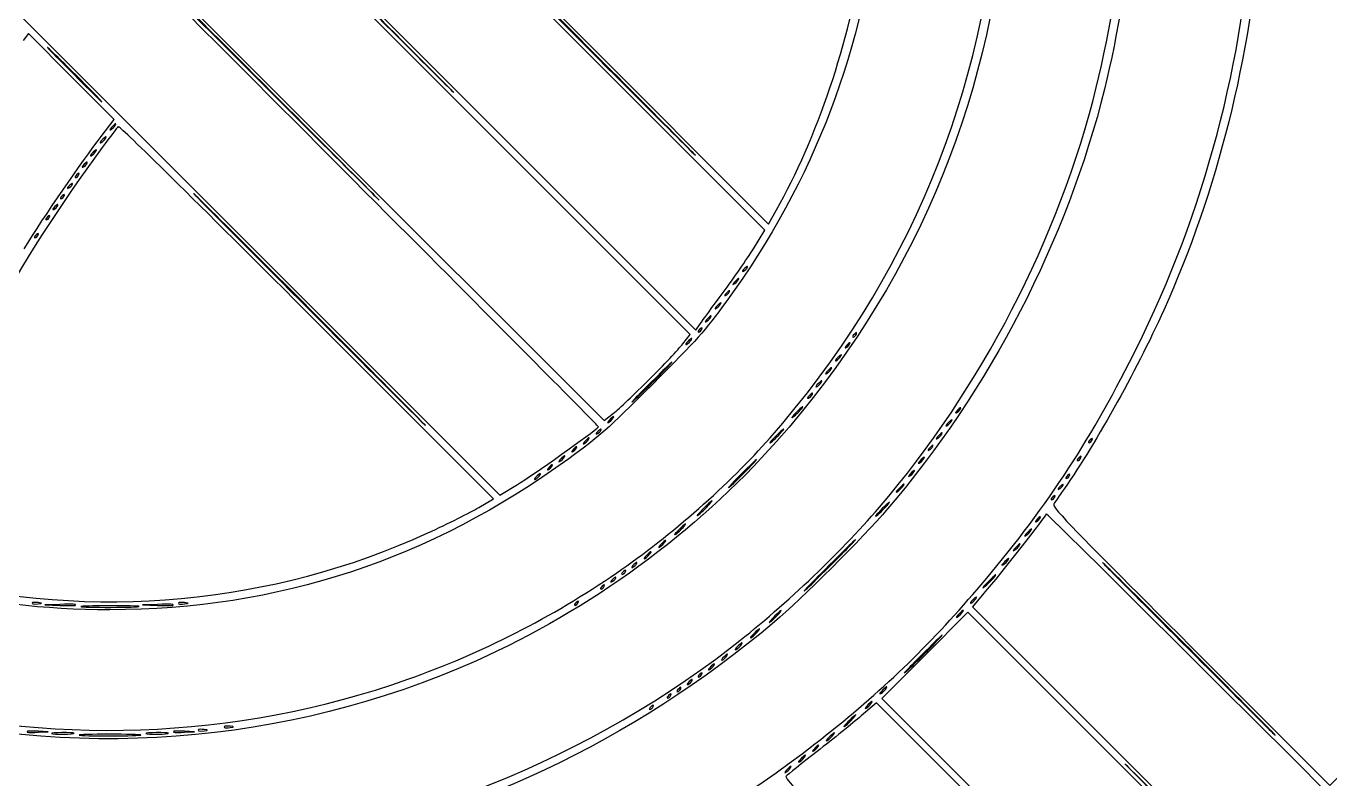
# Model space of a CAD drawing. Extents: x -1096.9 to -1063.6, y 947.9 to 977.9.
# Drawn here: x -1089.2 to -1080.2, y 964.81 to 970.01 of the extents above; entities that cross this region are included whole.
import ezdxf

# ---------------------------------------------------------------- set-up
doc = ezdxf.new("R2010")
doc.units = 0
doc.layers.add('Image', color=7, linetype='CONTINUOUS')

msp = doc.modelspace()

# ---------------------------------------------------------------- linework, layer by layer
at = {"layer": 'Image', "color": 7}
for points in [[(-1084.180876, 968.470951), (-1084.101607, 968.599372), (-1088.702685, 973.20046), (-1093.303762, 977.801549), (-1093.856477, 977.248355)], [(-1093.598376, 976.31659), (-1093.292544, 976.622653), (-1088.93573, 972.265854), (-1084.578942, 967.909056), (-1084.548647, 967.951749)], [(-1084.668635, 967.813496), (-1084.616777, 967.879523), (-1088.954647, 972.217406), (-1093.292544, 976.555292), (-1093.570304, 976.277297)], [(-1093.199199, 973.976496), (-1093.169036, 974.006656), (-1089.550251, 970.387876), (-1085.931492, 966.769096), (-1085.808857, 966.842954)], [(-1089.252198, 971.324816), (-1085.211825, 967.284462), (-1085.145811, 967.336325)], [(-1088.68255, 969.245077), (-1088.592248, 969.362473), (-1088.88874, 969.65897), (-1089.185232, 969.955465), (-1089.22095, 969.906967)], [(-1085.365865, 969.931766), (-1084.075413, 968.641314), (-1084.021412, 968.738125)], [(-1088.650588, 969.235385), (-1088.650826, 969.235375)], [(-1088.836431, 968.982372), (-1088.836696, 968.982372)], [(-1088.881358, 968.915967), (-1088.88112, 968.915943)], [(-1089.117101, 968.566953), (-1089.117366, 968.566953)], [(-1084.283111, 968.258583), (-1084.283323, 968.258573)], [(-1086.076854, 966.684188), (-1085.974592, 966.744722), (-1087.264595, 968.034743)], [(-1084.406592, 968.090168), (-1084.406804, 968.09016)], [(-1084.536264, 967.91576), (-1084.536529, 967.91576)], [(-1083.46965, 967.882084), (-1083.469914, 967.882084)], [(-1083.710473, 967.551246), (-1083.710711, 967.551238)], [(-1085.147611, 967.304239), (-1085.147822, 967.304231)], [(-1082.812292, 967.281797), (-1082.812504, 967.281787)], [(-1082.879629, 967.191966), (-1082.879867, 967.191955)], [(-1081.841404, 967.152276), (-1081.841668, 967.152276)], [(-1085.400817, 967.09711), (-1085.400579, 967.097086)], [(-1083.003136, 967.023551), (-1083.003374, 967.023543)], [(-1081.919985, 967.028774), (-1081.92025, 967.028774)], [(-1085.652832, 966.911283), (-1085.653071, 966.911272)], [(-1083.070499, 966.933733), (-1083.070737, 966.933722)], [(-1081.998566, 966.905271), (-1081.998831, 966.905271)], [(-1083.143313, 966.838226), (-1083.143471, 966.83821)], [(-1082.043519, 966.838861), (-1082.043281, 966.83884)], [(-1082.099637, 966.759311), (-1082.099902, 966.759311)], [(-1081.160208, 965.725558), (-1080.201014, 964.766359), (-1079.241264, 965.7261), (-1078.281514, 966.685842), (-1078.301623, 966.716338)], [(-1082.262276, 966.529764), (-1082.262171, 966.529785)], [(-1084.788518, 966.451178), (-1084.788386, 966.451199)], [(-1082.340911, 966.42872), (-1082.340778, 966.428738)], [(-1084.889563, 966.37261), (-1084.88943, 966.372604)], [(-1082.419465, 966.327694), (-1082.41936, 966.327689)], [(-1085.063949, 966.242855), (-1085.064214, 966.242855)], [(-1084.985395, 966.29995), (-1084.985156, 966.299928)], [(-1085.20992, 966.1418), (-1085.210185, 966.141803)], [(-1082.589196, 966.09335), (-1082.669391, 965.999499), (-1079.870258, 963.200374), (-1077.071125, 960.401249), (-1076.959735, 960.497558)], [(-1082.643885, 966.057988), (-1082.644097, 966.057978)], [(-1088.967691, 966.015922), (-1089.07109, 966.012641), (-1088.967691, 966.00936)], [(-1088.293983, 966.015922), (-1088.397355, 966.012641), (-1088.293983, 966.00936)], [(-1085.389546, 966.029532), (-1085.38981, 966.029532)], [(-1082.73387, 965.968387), (-1082.733738, 965.968408)], [(-1084.260807, 965.743867), (-1084.260674, 965.743862)], [(-1084.536264, 965.535521), (-1084.536529, 965.535521)], [(-1084.682209, 965.434479), (-1084.682473, 965.434479)], [(-1083.261528, 965.440691), (-1083.261423, 965.440713)], [(-1084.749598, 965.389563), (-1084.749862, 965.389563)], [(-1077.829871, 959.627433), (-1077.733562, 959.738833), (-1080.532616, 962.537908), (-1083.331696, 965.336983), (-1083.437238, 965.246048)], [(-1083.362573, 965.33965), (-1083.362467, 965.339671)], [(-1084.873079, 965.310969), (-1084.873344, 965.310969)], [(-1089.118107, 965.133375), (-1089.048627, 965.136894), (-1089.118107, 965.140413)], [(-1088.10761, 965.133375), (-1088.038157, 965.136894), (-1088.10761, 965.140413)], [(-1083.626098, 965.120416), (-1083.626256, 965.1204)], [(-1083.822948, 964.969138), (-1083.822815, 964.969156)], [(-1083.923807, 964.890316), (-1083.924019, 964.890308)]]:
    msp.add_lwpolyline(points, dxfattribs=at)
for points in [[(-1088.711045, 969.52059)], [(-1088.58349, 969.325206)], [(-1087.236231, 969.280767)], [(-1084.731553, 969.268628)], [(-1088.718216, 969.145559)], [(-1088.780049, 969.061922)], [(-1088.982137, 968.77001)], [(-1088.93774, 968.836415)], [(-1089.038785, 968.69046)], [(-1084.221675, 968.343358)], [(-1084.345209, 968.174949)], [(-1084.474246, 968.000347)], [(-1084.608945, 967.843164)], [(-1083.514338, 967.815636)], [(-1083.576012, 967.730888)], [(-1084.764679, 967.663723)], [(-1083.643375, 967.641067)], [(-1086.595331, 967.404868)], [(-1083.772571, 967.467582)], [(-1083.844961, 967.371554)], [(-1082.750856, 967.366564)], [(-1085.232145, 967.220612)], [(-1085.316282, 967.158287)], [(-1083.979766, 967.21394)], [(-1082.941726, 967.108331)], [(-1085.56896, 966.973603)], [(-1085.48469, 967.034785)], [(-1084.176405, 966.994661)], [(-1084.473558, 966.720214)], [(-1083.249966, 966.708704)], [(-1082.200708, 966.614325)], [(-1084.653342, 966.563176)], [(-1083.507803, 966.428087)], [(-1085.131101, 966.198879)], [(-1082.514424, 966.209417)], [(-1089.117366, 966.019624)], [(-1088.861038, 966.00936)], [(-1088.616298, 965.995769)], [(-1088.187303, 966.00936)], [(-1088.106816, 966.019624)], [(-1083.996647, 965.962212)], [(-1077.405585, 960.073261), (-1077.108061, 960.370791), (-1079.903701, 963.166452), (-1082.699368, 965.962111), (-1082.996919, 965.664582), (-1083.294443, 965.367053), (-1080.498776, 962.571391), (-1077.703109, 959.775732)], [(-1084.142591, 965.839109)], [(-1082.902118, 965.776337)], [(-1084.451756, 965.597653)], [(-1084.36193, 965.665024)], [(-1084.603389, 965.491552)], [(-1083.48018, 965.243648)], [(-1087.792439, 965.166329)], [(-1080.688799, 965.225863)], [(-1089.118107, 965.133375)], [(-1088.941974, 965.120046)], [(-1088.616377, 965.108819)], [(-1088.290781, 965.120046)], [(-1088.10761, 965.133375)], [(-1087.972091, 965.143874)], [(-1083.733175, 965.036281)]]:
    msp.add_lwpolyline(points, close=True, dxfattribs=at)
for points in [[(-1087.236231, 969.280767), (-1088.345127, 970.392829), (-1090.158951, 972.20664), (-1091.26692, 973.311458)], [(-1088.936338, 972.232649), (-1086.546542, 969.842863), (-1085.565943, 968.864839), (-1086.757203, 970.059261)], [(-1085.248973, 967.241086), (-1085.245268, 967.244711), (-1087.053351, 969.058636), (-1089.26675, 971.272042)], [(-1089.250716, 971.289523), (-1087.033825, 969.072643), (-1086.12731, 968.168704), (-1087.236231, 969.280767)], [(-1086.647692, 971.230436), (-1086.652455, 971.225912), (-1086.07561, 970.641516), (-1085.365865, 969.931766)], [(-1086.028356, 970.565409), (-1086.386601, 970.920379), (-1086.096168, 970.627258), (-1085.382931, 969.914026)], [(-1084.065729, 967.164838), (-1083.108996, 968.256115), (-1082.574061, 969.548096), (-1082.489157, 970.972632)], [(-1083.320636, 970.861065), (-1083.405885, 969.872166), (-1083.760321, 968.938563), (-1084.364894, 968.110406)], [(-1082.438727, 970.833376), (-1082.550408, 969.451777), (-1083.086956, 968.199264), (-1084.020909, 967.140063)], [(-1081.813596, 969.583725), (-1081.716573, 969.973695), (-1081.631404, 970.51464), (-1081.61119, 970.869418)], [(-1081.557241, 970.782309), (-1081.576291, 970.488801), (-1081.669319, 969.924569), (-1081.756949, 969.572507)], [(-1081.584308, 967.687613), (-1081.097925, 968.637004), (-1080.813286, 969.658758), (-1080.733011, 970.743529)], [(-1080.676681, 970.732297), (-1080.745764, 969.79853), (-1080.97865, 968.867284), (-1081.34822, 968.046813)], [(-1084.731553, 969.268628), (-1085.086545, 969.626887), (-1085.670083, 970.210438), (-1086.028356, 970.565409)], [(-1084.021412, 968.738125), (-1083.744023, 969.228541), (-1083.513782, 969.909406), (-1083.424168, 970.504263)], [(-1089.014179, 969.823745), (-1089.101359, 969.907115), (-1089.036404, 969.838905), (-1088.869557, 969.672167)], [(-1085.382931, 969.914026), (-1084.66972, 969.200796), (-1084.376588, 968.910366), (-1084.731553, 969.268628)], [(-1088.711045, 969.52059), (-1088.790579, 969.603958), (-1088.926998, 969.740377), (-1089.014179, 969.823745)], [(-1088.869557, 969.672167), (-1088.702843, 969.505432), (-1088.631512, 969.437223), (-1088.711045, 969.52059)], [(-1083.311349, 966.686323), (-1082.60679, 967.508074), (-1082.073338, 968.540087), (-1081.813596, 969.583725)], [(-1081.756949, 969.572507), (-1082.016664, 968.528871), (-1082.550117, 967.496856), (-1083.254676, 966.675105)], [(-1088.565921, 969.313461), (-1088.572271, 969.307244), (-1088.621246, 969.242667), (-1088.675036, 969.169951)], [(-1088.602778, 969.316967), (-1088.621563, 969.298658), (-1088.628178, 969.287402), (-1088.617595, 969.291937)], [(-1088.617595, 969.291937), (-1088.607011, 969.296462), (-1088.591665, 969.311437), (-1088.58349, 969.325206)], [(-1088.583463, 969.325195), (-1088.575526, 969.33898), (-1088.583463, 969.33525), (-1088.602778, 969.316967)], [(-1087.264595, 968.034743), (-1088.122744, 968.892895), (-1088.558407, 969.320981), (-1088.565921, 969.313461)], [(-1089.215341, 968.469853), (-1089.072281, 968.699604), (-1088.8218, 969.064065), (-1088.68255, 969.245077)], [(-1088.670141, 969.227146), (-1088.688926, 969.208837), (-1088.695541, 969.197582), (-1088.684693, 969.202117)], [(-1088.684693, 969.202117), (-1088.67411, 969.206641), (-1088.658764, 969.221616), (-1088.650588, 969.235385)], [(-1088.650826, 969.235375), (-1088.642889, 969.24916), (-1088.650826, 969.245455), (-1088.670141, 969.227146)], [(-1088.675036, 969.169951), (-1089.255955, 968.384694), (-1089.720643, 967.536038), (-1090.067353, 966.627155)], [(-1088.737504, 969.13732), (-1088.756289, 969.119011), (-1088.762904, 969.107756), (-1088.75232, 969.112291)], [(-1088.75232, 969.112291), (-1088.741737, 969.116815), (-1088.726391, 969.13179), (-1088.718216, 969.145559)], [(-1088.718189, 969.145549), (-1088.710252, 969.159333), (-1088.718189, 969.155629), (-1088.737504, 969.13732)], [(-1088.799654, 969.05354), (-1088.815, 969.038088), (-1088.818969, 969.029251), (-1088.808121, 969.033855)], [(-1088.808121, 969.033855), (-1088.797273, 969.038459), (-1088.784573, 969.051079), (-1088.780049, 969.061922)], [(-1088.780075, 969.061901), (-1088.775577, 969.072722), (-1088.784309, 969.068965), (-1088.799654, 969.05354)], [(-1087.892107, 968.701652), (-1088.250353, 969.056622), (-1087.95992, 968.763498), (-1087.246709, 968.050269)], [(-1088.85019, 968.982372), (-1088.862625, 968.971022), (-1088.866594, 968.961735), (-1088.858921, 968.961735)], [(-1088.858921, 968.961735), (-1088.851513, 968.961735), (-1088.841459, 968.971022), (-1088.836431, 968.982372)], [(-1088.836696, 968.982372), (-1088.831404, 968.994913), (-1088.836696, 968.994913), (-1088.85019, 968.982372)], [(-1088.93774, 968.836415), (-1088.932449, 968.848956), (-1088.93774, 968.848956), (-1088.951234, 968.836415)], [(-1088.900963, 968.907582), (-1088.916309, 968.892131), (-1088.920278, 968.883267), (-1088.90943, 968.887897)], [(-1088.90943, 968.887897), (-1088.898582, 968.892501), (-1088.885882, 968.905122), (-1088.881358, 968.915967)], [(-1088.88112, 968.915943), (-1088.876622, 968.926765), (-1088.885353, 968.923008), (-1088.900963, 968.907582)], [(-1089.001743, 968.761625), (-1089.017089, 968.746173), (-1089.021058, 968.73731), (-1089.01021, 968.74194)], [(-1089.01021, 968.74194), (-1088.999362, 968.746544), (-1088.986662, 968.759164), (-1088.982137, 968.77001)], [(-1088.982164, 968.769986), (-1088.977666, 968.780807), (-1088.986397, 968.77705), (-1089.001743, 968.761625)], [(-1088.951234, 968.836415), (-1088.96367, 968.825064), (-1088.967638, 968.815777), (-1088.96023, 968.815777)], [(-1088.96023, 968.815777), (-1088.952822, 968.815777), (-1088.942767, 968.825064), (-1088.93774, 968.836415)], [(-1089.052279, 968.69046), (-1089.064714, 968.679109), (-1089.068683, 968.669823), (-1089.061274, 968.669823)], [(-1089.061274, 968.669823), (-1089.053866, 968.669823), (-1089.043812, 968.679109), (-1089.038785, 968.69046)], [(-1089.038785, 968.690463), (-1089.033493, 968.703004), (-1089.038785, 968.703004), (-1089.052279, 968.69046)], [(-1086.595331, 967.404868), (-1086.950296, 967.76313), (-1087.533835, 968.346682), (-1087.892107, 968.701652)], [(-1089.117366, 968.566953), (-1089.112074, 968.579494), (-1089.117366, 968.579494), (-1089.13086, 968.566953)], [(-1089.13086, 968.566953), (-1089.143295, 968.555602), (-1089.147264, 968.546315), (-1089.139591, 968.546315)], [(-1089.139591, 968.546315), (-1089.132183, 968.546315), (-1089.122129, 968.555602), (-1089.117101, 968.566953)], [(-1084.389262, 968.168487), (-1084.318274, 968.264211), (-1084.224479, 968.400321), (-1084.180876, 968.470951)], [(-1084.24128, 968.334976), (-1084.256626, 968.319551), (-1084.260595, 968.310661), (-1084.249747, 968.315291)], [(-1084.249747, 968.315291), (-1084.238899, 968.319895), (-1084.226199, 968.332516), (-1084.221675, 968.343358)], [(-1084.221701, 968.343337), (-1084.217203, 968.354159), (-1084.225935, 968.350402), (-1084.24128, 968.334976)], [(-1084.302637, 968.250344), (-1084.321423, 968.232035), (-1084.328037, 968.22078), (-1084.317189, 968.225315)], [(-1084.317189, 968.225315), (-1084.306606, 968.229839), (-1084.29126, 968.244814), (-1084.283111, 968.258583)], [(-1084.283323, 968.258573), (-1084.275121, 968.272331), (-1084.283323, 968.268627), (-1084.302637, 968.250344)], [(-1084.548647, 967.951749), (-1084.531978, 967.975244), (-1084.460276, 968.072764), (-1084.389262, 968.168487)], [(-1084.364788, 968.166564), (-1084.380134, 968.151112), (-1084.384103, 968.142275), (-1084.373255, 968.146879)], [(-1084.373255, 968.146879), (-1084.362407, 968.151483), (-1084.349707, 968.164103), (-1084.345209, 968.174949)], [(-1084.345209, 968.174925), (-1084.340446, 968.185746), (-1084.349442, 968.181989), (-1084.364788, 968.166564)], [(-1087.246709, 968.050269), (-1086.533472, 967.33704), (-1086.24034, 967.046609), (-1086.595331, 967.404868)], [(-1084.364894, 968.110406), (-1084.524411, 967.891889), (-1084.557616, 967.854631), (-1084.878027, 967.534485)], [(-1084.426118, 968.081932), (-1084.444904, 968.063622), (-1084.451518, 968.05237), (-1084.44067, 968.056902)], [(-1084.44067, 968.056902), (-1084.430087, 968.061426), (-1084.414741, 968.076402), (-1084.406592, 968.090168)], [(-1084.406804, 968.09016), (-1084.398866, 968.103919), (-1084.406804, 968.100214), (-1084.426118, 968.081932)], [(-1081.34822, 968.046813), (-1081.540123, 967.620776), (-1081.838335, 967.088985), (-1082.054155, 966.787913)], [(-1084.493508, 967.992111), (-1084.512293, 967.973802), (-1084.518908, 967.962546), (-1084.508324, 967.967081)], [(-1084.508324, 967.967081), (-1084.497741, 967.971606), (-1084.482395, 967.986581), (-1084.474246, 968.000347)], [(-1084.474193, 968.000339), (-1084.465991, 968.014098), (-1084.474193, 968.010394), (-1084.493508, 967.992111)], [(-1084.608919, 967.843153), (-1084.600717, 967.856911), (-1084.608919, 967.853207), (-1084.628234, 967.834925)], [(-1084.550023, 967.91576), (-1084.562458, 967.904409), (-1084.566427, 967.895123), (-1084.558754, 967.895123)], [(-1084.558754, 967.895123), (-1084.551346, 967.895123), (-1084.541291, 967.904409), (-1084.536264, 967.91576)], [(-1084.536529, 967.91576), (-1084.531237, 967.928301), (-1084.536529, 967.928301), (-1084.550023, 967.91576)], [(-1083.483408, 967.882084), (-1083.495843, 967.870733), (-1083.499812, 967.861446), (-1083.492139, 967.861446)], [(-1083.492139, 967.861446), (-1083.484731, 967.861446), (-1083.474677, 967.870733), (-1083.46965, 967.882084)], [(-1083.469914, 967.882084), (-1083.464622, 967.894625), (-1083.469914, 967.894625), (-1083.483408, 967.882084)], [(-1084.900146, 967.56783), (-1084.80135, 967.666634), (-1084.697158, 967.777182), (-1084.668635, 967.813496)], [(-1084.628234, 967.834925), (-1084.647019, 967.816615), (-1084.653634, 967.80536), (-1084.64305, 967.809895)], [(-1084.64305, 967.809895), (-1084.632467, 967.814419), (-1084.617121, 967.829395), (-1084.608945, 967.843164)], [(-1083.533943, 967.807281), (-1083.549289, 967.791829), (-1083.553258, 967.782966), (-1083.54241, 967.787569)], [(-1083.54241, 967.787569), (-1083.531562, 967.792173), (-1083.518862, 967.804794), (-1083.514338, 967.815636)], [(-1083.514364, 967.815642), (-1083.509866, 967.82649), (-1083.518597, 967.822706), (-1083.533943, 967.807281)], [(-1084.764706, 967.663742), (-1084.706841, 967.725636), (-1084.760472, 967.675225), (-1084.884033, 967.551707)], [(-1083.5953, 967.722649), (-1083.614086, 967.704339), (-1083.6207, 967.693084), (-1083.610117, 967.697619)], [(-1083.610117, 967.697619), (-1083.599534, 967.702143), (-1083.584188, 967.717119), (-1083.576012, 967.730888)], [(-1083.575986, 967.730877), (-1083.567784, 967.744636), (-1083.575986, 967.740958), (-1083.5953, 967.722649)], [(-1082.665475, 966.085423), (-1082.205788, 966.617778), (-1081.900961, 967.069469), (-1081.584308, 967.687613)], [(-1084.989231, 967.439171), (-1084.923614, 967.500793), (-1084.82257, 967.601848), (-1084.764679, 967.663723)], [(-1083.662663, 967.632831), (-1083.681449, 967.614521), (-1083.688063, 967.603269), (-1083.67748, 967.607801)], [(-1083.67748, 967.607801), (-1083.666896, 967.612325), (-1083.651551, 967.627301), (-1083.643375, 967.641067)], [(-1083.643349, 967.641059), (-1083.635146, 967.654817), (-1083.643349, 967.651113), (-1083.662663, 967.632831)], [(-1084.878027, 967.534485), (-1085.19849, 967.21431), (-1085.235743, 967.181195), (-1085.454474, 967.021852)], [(-1085.145811, 967.336325), (-1085.109484, 967.36485), (-1084.998941, 967.46903), (-1084.900146, 967.56783)], [(-1084.884033, 967.551707), (-1085.007514, 967.428194), (-1085.054874, 967.377553), (-1084.989231, 967.439171)], [(-1083.730026, 967.54301), (-1083.748811, 967.524701), (-1083.755426, 967.513445), (-1083.744578, 967.51798)], [(-1083.744578, 967.51798), (-1083.733995, 967.522505), (-1083.718649, 967.53748), (-1083.710473, 967.551246)], [(-1083.710711, 967.551238), (-1083.702774, 967.564997), (-1083.710711, 967.561292), (-1083.730026, 967.54301)], [(-1083.792177, 967.459227), (-1083.807523, 967.443775), (-1083.811491, 967.434912), (-1083.800643, 967.439515)], [(-1083.800643, 967.439515), (-1083.789795, 967.444119), (-1083.777095, 967.45674), (-1083.772571, 967.467582)], [(-1083.772598, 967.467588), (-1083.7681, 967.478436), (-1083.776831, 967.474652), (-1083.792177, 967.459227)], [(-1085.147822, 967.304231), (-1085.139885, 967.31799), (-1085.147822, 967.314285), (-1085.167137, 967.296003)], [(-1083.880521, 967.345355), (-1083.914494, 967.311391), (-1083.926268, 967.295394), (-1083.906715, 967.309803)], [(-1083.906715, 967.309803), (-1083.887136, 967.324223), (-1083.859381, 967.351999), (-1083.844961, 967.371554)], [(-1083.844961, 967.371549), (-1083.830674, 967.391102), (-1083.847607, 967.379328), (-1083.880521, 967.345355)], [(-1082.770462, 967.35818), (-1082.785807, 967.342728), (-1082.789776, 967.333865), (-1082.778928, 967.338495)], [(-1082.778928, 967.338495), (-1082.76808, 967.343099), (-1082.75538, 967.355719), (-1082.750856, 967.366564)], [(-1082.750882, 967.366541), (-1082.746385, 967.377362), (-1082.755116, 967.373605), (-1082.770462, 967.35818)], [(-1085.808857, 966.842954), (-1085.714242, 966.899943), (-1085.284585, 967.205468), (-1085.248973, 967.241086)], [(-1085.260217, 967.192543), (-1085.249369, 967.197146), (-1085.236669, 967.209767), (-1085.232145, 967.220612)], [(-1085.232171, 967.220589), (-1085.227674, 967.23141), (-1085.236405, 967.227653), (-1085.251751, 967.212228)], [(-1085.167137, 967.296003), (-1085.185922, 967.277694), (-1085.192537, 967.266438), (-1085.181689, 967.270973)], [(-1085.181689, 967.270973), (-1085.171106, 967.275498), (-1085.15576, 967.290473), (-1085.147611, 967.304239)], [(-1083.979793, 967.213961), (-1083.958891, 967.239678), (-1083.977147, 967.225417), (-1084.020539, 967.182232)], [(-1082.831819, 967.273558), (-1082.850604, 967.255249), (-1082.857219, 967.243994), (-1082.846371, 967.248529)], [(-1082.846371, 967.248529), (-1082.835787, 967.253053), (-1082.820441, 967.268028), (-1082.812292, 967.281797)], [(-1082.812504, 967.281787), (-1082.804302, 967.295571), (-1082.812504, 967.291841), (-1082.831819, 967.273558)], [(-1084.020909, 967.140063), (-1084.570052, 966.517289), (-1085.313716, 965.974086), (-1086.091512, 965.627612)], [(-1085.335544, 967.150051), (-1085.35433, 967.131741), (-1085.360944, 967.120489), (-1085.350361, 967.125021)], [(-1085.350361, 967.125021), (-1085.339777, 967.129545), (-1085.324432, 967.144521), (-1085.316282, 967.158287)], [(-1085.31623, 967.158279), (-1085.308292, 967.172037), (-1085.31623, 967.168333), (-1085.335544, 967.150051)], [(-1085.251751, 967.212228), (-1085.267096, 967.196802), (-1085.271065, 967.187939), (-1085.260217, 967.192543)], [(-1085.124327, 966.233814), (-1084.749095, 966.491458), (-1084.342854, 966.84874), (-1084.065729, 967.164838)], [(-1084.020539, 967.182232), (-1084.063771, 967.139007), (-1084.08089, 967.118007), (-1084.05848, 967.135459)], [(-1084.05848, 967.135459), (-1084.03599, 967.152921), (-1084.000668, 967.188235), (-1083.979766, 967.21394)], [(-1082.899181, 967.183727), (-1082.917967, 967.165418), (-1082.924581, 967.154162), (-1082.913734, 967.158697)], [(-1082.913734, 967.158697), (-1082.90315, 967.163222), (-1082.887804, 967.178197), (-1082.879629, 967.191966)], [(-1082.879867, 967.191955), (-1082.871929, 967.20574), (-1082.879867, 967.202009), (-1082.899181, 967.183727)], [(-1081.855162, 967.152276), (-1081.867597, 967.140925), (-1081.871566, 967.131638), (-1081.863893, 967.131638)], [(-1081.863893, 967.131638), (-1081.856485, 967.131638), (-1081.846431, 967.140925), (-1081.841404, 967.152276)], [(-1081.841668, 967.152276), (-1081.836377, 967.164817), (-1081.841668, 967.164817), (-1081.855162, 967.152276)], [(-1085.484663, 967.034777), (-1085.476461, 967.048535), (-1085.484663, 967.044831), (-1085.503978, 967.026548)], [(-1085.420422, 967.088725), (-1085.435768, 967.073274), (-1085.439737, 967.06441), (-1085.428889, 967.06904)], [(-1085.428889, 967.06904), (-1085.418041, 967.073644), (-1085.405341, 967.086265), (-1085.400817, 967.09711)], [(-1085.400579, 967.097086), (-1085.396081, 967.107908), (-1085.404812, 967.104151), (-1085.420422, 967.088725)], [(-1084.176352, 966.994629), (-1084.133463, 967.041807), (-1084.169208, 967.009684), (-1084.255568, 966.923252)], [(-1083.003374, 967.023543), (-1082.995437, 967.037328), (-1083.003374, 967.033597), (-1083.022689, 967.015314)], [(-1082.961332, 967.099946), (-1082.976678, 967.084495), (-1082.980647, 967.075631), (-1082.969799, 967.080261)], [(-1082.969799, 967.080261), (-1082.958951, 967.084865), (-1082.946251, 967.097486), (-1082.941726, 967.108331)], [(-1082.941753, 967.108307), (-1082.937255, 967.119129), (-1082.945986, 967.115372), (-1082.961332, 967.099946)], [(-1081.92025, 967.028774), (-1081.914958, 967.041315), (-1081.92025, 967.041315), (-1081.933743, 967.028774)], [(-1085.454474, 967.021852), (-1086.409514, 966.326165), (-1087.464249, 965.978854), (-1088.621907, 965.978854)], [(-1085.588565, 966.965221), (-1085.603911, 966.949795), (-1085.60788, 966.940905), (-1085.597032, 966.945536)], [(-1085.597032, 966.945536), (-1085.586184, 966.950139), (-1085.573484, 966.96276), (-1085.56896, 966.973603)], [(-1085.568986, 966.973581), (-1085.564488, 966.984429), (-1085.573219, 966.980646), (-1085.588565, 966.965221)], [(-1085.503978, 967.026548), (-1085.522763, 967.008239), (-1085.529378, 966.996987), (-1085.518795, 967.001519)], [(-1085.518795, 967.001519), (-1085.508211, 967.006043), (-1085.492865, 967.021019), (-1085.48469, 967.034785)], [(-1084.333594, 966.837475), (-1084.290017, 966.876733), (-1084.219267, 966.947454), (-1084.176405, 966.994661)], [(-1083.070737, 966.933722), (-1083.062535, 966.947507), (-1083.070737, 966.943776), (-1083.090052, 966.925493)], [(-1083.022689, 967.015314), (-1083.041474, 966.997005), (-1083.048089, 966.98575), (-1083.037241, 966.990285)], [(-1083.037241, 966.990285), (-1083.026658, 966.994809), (-1083.011312, 967.009784), (-1083.003136, 967.023551)], [(-1081.933743, 967.028774), (-1081.945914, 967.017423), (-1081.950147, 967.008136), (-1081.942475, 967.008136)], [(-1081.942475, 967.008136), (-1081.935066, 967.008136), (-1081.925012, 967.017423), (-1081.919985, 967.028774)], [(-1085.672385, 966.903044), (-1085.691171, 966.884734), (-1085.697785, 966.873479), (-1085.686937, 966.878014)], [(-1085.686937, 966.878014), (-1085.676354, 966.882538), (-1085.661008, 966.897514), (-1085.652832, 966.911283)], [(-1085.653071, 966.911272), (-1085.645133, 966.92503), (-1085.653071, 966.921326), (-1085.672385, 966.903044)], [(-1084.255568, 966.923252), (-1084.342034, 966.8368), (-1084.377144, 966.798218), (-1084.333594, 966.837475)], [(-1083.090052, 966.925493), (-1083.108837, 966.907184), (-1083.115452, 966.895929), (-1083.104604, 966.900464)], [(-1083.104604, 966.900464), (-1083.094021, 966.904988), (-1083.078675, 966.919964), (-1083.070499, 966.933733)], [(-1082.012325, 966.905271), (-1082.02476, 966.893921), (-1082.028729, 966.884634), (-1082.021056, 966.884634)], [(-1082.021056, 966.884634), (-1082.013647, 966.884634), (-1082.003593, 966.893921), (-1081.998566, 966.905271)], [(-1081.998831, 966.905271), (-1081.993539, 966.917813), (-1081.998831, 966.917813), (-1082.012325, 966.905271)], [(-1083.168078, 966.823817), (-1083.192948, 966.799237), (-1083.202129, 966.785616), (-1083.18845, 966.79354)], [(-1083.18845, 966.79354), (-1083.174957, 966.801451), (-1083.154584, 966.82157), (-1083.143313, 966.838226)], [(-1083.143471, 966.83821), (-1083.132094, 966.854852), (-1083.143286, 966.84837), (-1083.168078, 966.823817)], [(-1082.099902, 966.759311), (-1082.09461, 966.771853), (-1082.099902, 966.771853), (-1082.113395, 966.759311)], [(-1082.054155, 966.787913), (-1082.074793, 966.759139), (-1082.097891, 966.724156), (-1082.105537, 966.710176)], [(-1082.063125, 966.830479), (-1082.07847, 966.815054), (-1082.082175, 966.80619), (-1082.071591, 966.810794)], [(-1082.071591, 966.810794), (-1082.060743, 966.815398), (-1082.048043, 966.828018), (-1082.043519, 966.838861)], [(-1082.043281, 966.83884), (-1082.038783, 966.849688), (-1082.047514, 966.845904), (-1082.063125, 966.830479)], [(-1086.427003, 966.509706), (-1086.290664, 966.572378), (-1086.133104, 966.650896), (-1086.076854, 966.684188)], [(-1084.520072, 966.682516), (-1084.5664, 966.636201), (-1084.58336, 966.615272), (-1084.557775, 966.636008)], [(-1084.557775, 966.636008), (-1084.53211, 966.656751), (-1084.494301, 966.694634), (-1084.473558, 966.720214)], [(-1084.473558, 966.720214), (-1084.452921, 966.745799), (-1084.47377, 966.728839), (-1084.520072, 966.682516)], [(-1084.339229, 965.71571), (-1083.990244, 965.983495), (-1083.589347, 966.362053), (-1083.311349, 966.686323)], [(-1083.32868, 966.630224), (-1083.30619, 966.647686), (-1083.270868, 966.683), (-1083.249966, 966.708704)], [(-1083.249993, 966.708726), (-1083.22909, 966.734443), (-1083.247347, 966.720182), (-1083.290738, 966.676997)], [(-1082.113395, 966.759311), (-1082.125831, 966.747961), (-1082.1298, 966.738674), (-1082.122127, 966.738674)], [(-1082.122127, 966.738674), (-1082.114718, 966.738674), (-1082.104664, 966.747961), (-1082.099637, 966.759311)], [(-1082.105537, 966.710176), (-1082.118502, 966.686231), (-1082.064051, 966.629396), (-1081.160208, 965.725558)], [(-1083.254676, 966.675105), (-1083.424935, 966.476509), (-1083.851258, 966.050514), (-1084.035276, 965.895082)], [(-1083.290738, 966.676997), (-1083.333971, 966.633772), (-1083.35109, 966.612774), (-1083.32868, 966.630224)], [(-1082.159406, 966.640347), (-1082.163375, 966.62389), (-1082.477171, 966.224493), (-1082.589196, 966.09335)], [(-1082.220314, 966.60594), (-1082.235659, 966.590489), (-1082.239628, 966.581625), (-1082.22878, 966.586255)], [(-1082.22878, 966.586255), (-1082.217932, 966.590859), (-1082.205232, 966.60348), (-1082.200708, 966.614325)], [(-1082.200734, 966.614301), (-1082.196236, 966.625123), (-1082.204968, 966.621365), (-1082.220314, 966.60594)], [(-1079.292461, 963.79025), (-1080.867499, 965.365277), (-1082.157634, 966.647821), (-1082.159406, 966.640347)], [(-1089.906962, 966.189674), (-1088.735599, 965.902596), (-1087.500683, 966.016166), (-1086.427003, 966.509706)], [(-1084.688902, 966.536977), (-1084.722849, 966.503015), (-1084.734649, 966.487015), (-1084.715096, 966.501425)], [(-1084.715096, 966.501425), (-1084.695517, 966.515844), (-1084.667762, 966.543623), (-1084.653342, 966.563176)], [(-1084.653342, 966.56317), (-1084.639055, 966.582723), (-1084.655988, 966.570949), (-1084.688902, 966.536977)], [(-1083.507803, 966.428087), (-1083.430994, 966.508751), (-1083.496955, 966.44592), (-1083.654461, 966.288446)], [(-1082.287041, 966.51526), (-1082.308737, 966.493643), (-1082.315193, 966.482496), (-1082.301594, 966.490468)], [(-1082.301594, 966.490468), (-1082.287835, 966.498459), (-1082.270267, 966.516133), (-1082.262276, 966.529764)], [(-1082.262171, 966.529785), (-1082.254233, 966.543411), (-1082.265346, 966.536876), (-1082.287041, 966.51526)], [(-1084.813257, 966.436673), (-1084.834952, 966.415057), (-1084.841408, 966.403907), (-1084.827809, 966.411882)], [(-1084.827809, 966.411882), (-1084.814315, 966.419872), (-1084.796482, 966.437546), (-1084.788518, 966.451178)], [(-1084.788386, 966.451199), (-1084.780448, 966.464825), (-1084.791561, 966.45829), (-1084.813257, 966.436673)], [(-1083.794082, 966.141784), (-1083.713437, 966.218588), (-1083.584585, 966.347424), (-1083.507803, 966.428087)], [(-1082.365649, 966.414213), (-1082.387345, 966.392596), (-1082.393774, 966.381447), (-1082.380201, 966.389421)], [(-1082.380201, 966.389421), (-1082.366443, 966.397412), (-1082.348901, 966.415086), (-1082.340911, 966.42872)], [(-1082.340778, 966.428738), (-1082.332841, 966.442364), (-1082.343953, 966.435829), (-1082.365649, 966.414213)], [(-1081.65437, 966.191433), (-1081.923583, 966.457295), (-1081.70935, 966.240313), (-1081.178279, 965.709249)], [(-1084.914301, 966.358105), (-1084.935997, 966.336489), (-1084.942453, 966.325339), (-1084.928853, 966.333314)], [(-1084.928853, 966.333314), (-1084.915095, 966.341304), (-1084.897526, 966.358978), (-1084.889563, 966.37261)], [(-1084.88943, 966.372604), (-1084.881493, 966.38623), (-1084.892605, 966.379695), (-1084.914301, 966.358105)], [(-1082.458783, 966.288398), (-1082.445024, 966.296388), (-1082.427456, 966.314063), (-1082.419465, 966.327694)], [(-1082.41936, 966.327689), (-1082.411422, 966.341315), (-1082.422535, 966.334779), (-1082.44423, 966.313189)], [(-1086.565777, 965.499503), (-1086.05283, 965.681288), (-1085.573114, 965.92567), (-1085.124327, 966.233814)], [(-1085.077708, 966.242855), (-1085.090143, 966.231505), (-1085.094112, 966.222218), (-1085.086439, 966.222218)], [(-1085.086439, 966.222218), (-1085.079031, 966.222218), (-1085.068976, 966.231505), (-1085.063949, 966.242855)], [(-1085.064214, 966.242855), (-1085.058922, 966.255396), (-1085.064214, 966.255396), (-1085.077708, 966.242855)], [(-1085.005, 966.291568), (-1085.020346, 966.276142), (-1085.024315, 966.267252), (-1085.013467, 966.271883)], [(-1085.013467, 966.271883), (-1085.002619, 966.276486), (-1084.989919, 966.289107), (-1084.985395, 966.29995)], [(-1084.985156, 966.299928), (-1084.980659, 966.31075), (-1084.98939, 966.306993), (-1085.005, 966.291568)], [(-1083.654461, 966.288446), (-1083.811915, 966.130979), (-1083.874753, 966.064981), (-1083.794082, 966.141784)], [(-1082.514424, 966.209417), (-1082.496962, 966.231986), (-1082.514424, 966.217593), (-1082.555435, 966.177456)], [(-1082.44423, 966.313189), (-1082.465926, 966.291573), (-1082.472382, 966.280423), (-1082.458783, 966.288398)], [(-1085.223678, 966.1418), (-1085.235849, 966.13045), (-1085.240082, 966.121163), (-1085.23241, 966.121163)], [(-1085.23241, 966.121163), (-1085.225001, 966.121163), (-1085.214947, 966.13045), (-1085.20992, 966.1418)], [(-1085.210185, 966.141803), (-1085.204893, 966.154344), (-1085.210185, 966.154344), (-1085.223678, 966.1418)], [(-1085.150706, 966.190521), (-1085.166052, 966.175069), (-1085.170021, 966.166205), (-1085.159173, 966.170809)], [(-1085.159173, 966.170809), (-1085.148325, 966.175413), (-1085.135625, 966.188034), (-1085.131101, 966.198879)], [(-1085.131127, 966.198881), (-1085.126629, 966.209703), (-1085.13536, 966.205946), (-1085.150706, 966.190521)], [(-1082.555435, 966.177456), (-1082.595572, 966.137318), (-1082.609965, 966.118858), (-1082.587396, 966.136437)], [(-1082.587396, 966.136437), (-1082.564907, 966.154005), (-1082.531993, 966.186859), (-1082.514424, 966.209417)], [(-1080.688799, 965.225863), (-1080.950658, 965.491065), (-1081.385156, 965.925572), (-1081.65437, 966.191433)], [(-1088.621907, 965.978854), (-1089.081092, 965.978854), (-1089.490376, 966.028225), (-1089.924478, 966.135974)], [(-1083.755558, 965.053482), (-1083.333151, 965.381949), (-1083.003401, 965.694107), (-1082.665475, 966.085423)], [(-1082.663411, 966.049749), (-1082.682197, 966.03144), (-1082.688811, 966.020185), (-1082.677963, 966.024719)], [(-1082.677963, 966.024719), (-1082.66738, 966.029244), (-1082.652034, 966.044219), (-1082.643885, 966.057988)], [(-1082.644097, 966.057978), (-1082.635895, 966.071762), (-1082.644097, 966.068058), (-1082.663411, 966.049749)], [(-1089.156683, 966.028117), (-1089.165944, 966.018883), (-1089.150862, 966.015602), (-1089.117366, 966.019624)], [(-1089.117366, 966.028117), (-1089.136681, 966.030498), (-1089.154328, 966.030498), (-1089.156683, 966.028117)], [(-1089.117366, 966.019624), (-1089.08559, 966.02346), (-1089.08559, 966.024254), (-1089.117366, 966.028117)], [(-1088.861038, 966.00936), (-1088.852571, 966.017801), (-1088.871621, 966.018965), (-1088.967691, 966.015922)], [(-1088.967691, 966.00936), (-1088.910832, 966.007508), (-1088.862837, 966.007508), (-1088.861038, 966.00936)], [(-1088.627516, 966.007014), (-1088.73843, 966.006757), (-1088.826615, 966.004024), (-1088.823546, 966.000928)], [(-1088.823546, 966.000928), (-1088.820371, 965.997833), (-1088.727185, 965.995531), (-1088.616298, 965.995769)], [(-1088.420268, 966.001881), (-1088.423443, 966.004976), (-1088.51663, 966.007278), (-1088.627516, 966.007014)], [(-1088.616298, 965.995795), (-1088.505411, 965.996052), (-1088.417199, 965.998785), (-1088.420268, 966.001881)], [(-1088.187303, 966.00936), (-1088.178836, 966.017801), (-1088.197886, 966.018965), (-1088.293983, 966.015922)], [(-1088.293983, 966.00936), (-1088.237097, 966.007508), (-1088.189102, 966.007508), (-1088.187303, 966.00936)], [(-1088.106816, 966.028117), (-1088.14018, 966.032165), (-1088.155341, 966.02891), (-1088.146107, 966.019624)], [(-1088.146107, 966.019624), (-1088.143461, 966.017242), (-1088.125999, 966.017242), (-1088.106816, 966.019624)], [(-1088.106816, 966.019624), (-1088.07504, 966.02346), (-1088.07504, 966.024254), (-1088.106816, 966.028117)], [(-1085.403304, 966.029532), (-1085.415739, 966.018182), (-1085.419708, 966.008895), (-1085.412035, 966.008895)], [(-1085.412035, 966.008895), (-1085.404627, 966.008895), (-1085.394573, 966.018182), (-1085.389546, 966.029532)], [(-1085.38981, 966.029532), (-1085.384519, 966.042074), (-1085.38981, 966.042074), (-1085.403304, 966.029532)], [(-1084.064115, 965.894957), (-1084.044801, 965.909271), (-1084.014321, 965.939529), (-1083.996647, 965.962212)], [(-1083.996647, 965.962201), (-1083.97892, 965.984876), (-1083.994001, 965.973181), (-1084.031969, 965.936193)], [(-1082.77316, 965.929091), (-1082.759402, 965.937082), (-1082.74186, 965.954756), (-1082.73387, 965.968387)], [(-1082.733738, 965.968408), (-1082.7258, 965.982034), (-1082.736913, 965.975499), (-1082.758608, 965.953883)], [(-1084.035276, 965.895082), (-1085.014208, 965.068261), (-1086.162738, 964.527913), (-1087.396093, 964.31394)], [(-1084.031969, 965.936193), (-1084.069142, 965.899251), (-1084.083562, 965.880649), (-1084.064115, 965.894957)], [(-1082.758608, 965.953883), (-1082.780304, 965.932266), (-1082.786734, 965.921117), (-1082.77316, 965.929091)], [(-1084.172727, 965.818712), (-1084.200535, 965.790923), (-1084.209689, 965.777366), (-1084.1931, 965.788587)], [(-1084.1931, 965.788587), (-1084.176431, 965.799805), (-1084.153809, 965.822538), (-1084.142591, 965.839109)], [(-1084.142617, 965.839112), (-1084.131505, 965.855675), (-1084.145263, 965.846494), (-1084.172727, 965.818712)], [(-1082.902092, 965.776318), (-1082.843593, 965.838868), (-1082.891773, 965.794072), (-1083.009063, 965.676745)], [(-1088.103694, 964.281816), (-1086.742545, 964.383422), (-1085.417935, 964.887964), (-1084.339229, 965.71571)], [(-1084.285545, 965.729362), (-1084.307241, 965.707746), (-1084.313697, 965.696596), (-1084.300097, 965.704571)], [(-1084.300097, 965.704571), (-1084.286339, 965.712561), (-1084.268797, 965.730236), (-1084.260807, 965.743867)], [(-1084.260674, 965.743862), (-1084.252737, 965.757488), (-1084.263849, 965.750952), (-1084.285545, 965.729362)], [(-1083.115452, 965.563014), (-1083.056609, 965.61778), (-1082.960591, 965.713768), (-1082.902118, 965.776337)], [(-1081.178279, 965.709249), (-1080.647233, 965.178185), (-1080.426968, 964.960661), (-1080.688799, 965.225863)], [(-1086.091512, 965.627612), (-1087.41046, 965.040078), (-1088.900223, 964.929027), (-1090.290158, 965.314633)], [(-1084.485861, 965.564384), (-1084.475278, 965.568909), (-1084.459932, 965.583884), (-1084.451756, 965.597653)], [(-1084.45173, 965.597642), (-1084.443792, 965.611427), (-1084.45173, 965.607723), (-1084.471045, 965.589414)], [(-1084.381219, 965.656785), (-1084.400004, 965.638475), (-1084.406619, 965.62722), (-1084.396035, 965.631755)], [(-1084.396035, 965.631755), (-1084.385452, 965.636279), (-1084.370106, 965.651255), (-1084.36193, 965.665024)], [(-1084.361904, 965.665013), (-1084.353966, 965.678798), (-1084.361904, 965.675094), (-1084.381219, 965.656785)], [(-1083.009063, 965.676745), (-1083.126406, 965.559426), (-1083.174269, 965.508248), (-1083.115452, 965.563014)], [(-1084.550023, 965.535521), (-1084.562458, 965.52417), (-1084.566427, 965.514883), (-1084.558754, 965.514883)], [(-1084.558754, 965.514883), (-1084.551346, 965.514883), (-1084.541291, 965.52417), (-1084.536264, 965.535521)], [(-1084.536529, 965.535521), (-1084.531237, 965.548062), (-1084.536529, 965.548062), (-1084.550023, 965.535521)], [(-1084.471045, 965.589414), (-1084.48983, 965.571105), (-1084.496445, 965.559849), (-1084.485861, 965.564384)], [(-1090.277617, 965.370151), (-1089.062253, 965.032876), (-1087.753756, 965.078474), (-1086.565777, 965.499503)], [(-1084.695967, 965.434479), (-1084.708402, 965.423128), (-1084.712371, 965.413842), (-1084.704698, 965.413842)], [(-1084.704698, 965.413842), (-1084.69729, 965.413842), (-1084.687236, 965.423128), (-1084.682209, 965.434479)], [(-1084.682473, 965.434479), (-1084.677181, 965.44702), (-1084.682473, 965.44702), (-1084.695967, 965.434479)], [(-1084.622995, 965.483194), (-1084.638341, 965.467742), (-1084.642309, 965.458879), (-1084.631461, 965.463483)], [(-1084.631461, 965.463483), (-1084.620614, 965.468086), (-1084.607914, 965.480734), (-1084.603389, 965.491552)], [(-1084.603416, 965.491555), (-1084.598918, 965.502403), (-1084.607649, 965.498619), (-1084.622995, 965.483194)], [(-1083.286293, 965.426187), (-1083.307989, 965.404571), (-1083.314445, 965.393424), (-1083.300845, 965.401396)], [(-1083.300845, 965.401396), (-1083.287087, 965.409386), (-1083.269519, 965.42706), (-1083.261528, 965.440691)], [(-1083.261423, 965.440713), (-1083.253485, 965.454339), (-1083.264598, 965.447803), (-1083.286293, 965.426187)], [(-1084.763356, 965.389563), (-1084.775792, 965.378213), (-1084.77976, 965.368926), (-1084.772087, 965.368926)], [(-1084.772087, 965.368926), (-1084.764679, 965.368926), (-1084.754625, 965.378213), (-1084.749598, 965.389563)], [(-1084.749862, 965.389563), (-1084.744571, 965.402105), (-1084.749862, 965.402105), (-1084.763356, 965.389563)], [(-1083.40189, 965.300354), (-1083.388131, 965.308344), (-1083.370563, 965.326018), (-1083.362573, 965.33965)], [(-1083.362467, 965.339671), (-1083.354529, 965.353297), (-1083.365642, 965.346762), (-1083.387338, 965.325145)], [(-1081.283794, 964.585841), (-1082.059315, 965.358181), (-1081.430744, 964.726999), (-1079.886953, 963.183211)], [(-1084.886837, 965.310969), (-1084.899273, 965.299618), (-1084.903241, 965.290331), (-1084.895569, 965.290331)], [(-1084.895569, 965.290331), (-1084.88816, 965.290331), (-1084.878106, 965.299618), (-1084.873079, 965.310969)], [(-1084.873344, 965.310969), (-1084.868052, 965.32351), (-1084.873344, 965.32351), (-1084.886837, 965.310969)], [(-1083.437238, 965.246048), (-1083.495288, 965.196034), (-1083.631416, 965.0861), (-1083.73971, 965.00175)], [(-1083.547649, 965.176394), (-1083.528334, 965.190708), (-1083.497854, 965.220966), (-1083.48018, 965.243648)], [(-1083.48018, 965.243638), (-1083.462453, 965.266313), (-1083.477534, 965.254618), (-1083.515502, 965.217629)], [(-1083.387338, 965.325145), (-1083.409034, 965.303529), (-1083.415489, 965.292379), (-1083.40189, 965.300354)], [(-1088.011381, 965.152367), (-1088.020642, 965.143133), (-1088.00556, 965.139852), (-1087.972091, 965.143874)], [(-1087.972091, 965.152367), (-1087.991405, 965.154748), (-1088.009053, 965.154748), (-1088.011381, 965.152367)], [(-1087.972091, 965.143874), (-1087.940314, 965.14771), (-1087.940314, 965.148504), (-1087.972091, 965.152367)], [(-1087.792439, 965.174822), (-1087.825803, 965.17887), (-1087.84099, 965.175616), (-1087.831729, 965.166329)], [(-1087.831729, 965.166329), (-1087.829083, 965.163948), (-1087.811621, 965.163948), (-1087.792439, 965.166329)], [(-1087.792439, 965.166329), (-1087.760662, 965.170166), (-1087.760662, 965.170959), (-1087.792439, 965.174822)], [(-1083.515502, 965.217629), (-1083.552676, 965.180688), (-1083.567096, 965.162085), (-1083.547649, 965.176394)], [(-1089.191079, 965.140413), (-1089.19981, 965.131735), (-1089.182877, 965.130121), (-1089.118107, 965.133375)], [(-1089.118107, 965.140413), (-1089.156313, 965.142265), (-1089.189148, 965.142265), (-1089.191079, 965.140413)], [(-1088.953192, 965.13129), (-1088.995764, 965.130497), (-1089.028069, 965.12756), (-1089.024974, 965.124464)], [(-1089.024974, 965.124464), (-1089.021799, 965.121368), (-1088.984545, 965.119384), (-1088.941974, 965.120046)], [(-1088.870192, 965.126872), (-1088.873367, 965.129967), (-1088.910647, 965.131952), (-1088.953192, 965.13129)], [(-1088.941974, 965.120046), (-1088.899402, 965.120839), (-1088.867123, 965.123776), (-1088.870192, 965.126872)], [(-1088.627596, 965.120038), (-1088.744674, 965.119794), (-1088.837966, 965.117074), (-1088.83487, 965.113979)], [(-1088.83487, 965.113979), (-1088.831695, 965.110883), (-1088.733456, 965.108555), (-1088.616377, 965.108819)], [(-1088.409103, 965.114878), (-1088.412278, 965.117974), (-1088.510518, 965.120302), (-1088.627596, 965.120038)], [(-1088.616377, 965.108819), (-1088.499299, 965.109063), (-1088.406034, 965.111783), (-1088.409103, 965.114878)], [(-1088.302, 965.13129), (-1088.344571, 965.130497), (-1088.37685, 965.12756), (-1088.373781, 965.124464)], [(-1088.373781, 965.124464), (-1088.370606, 965.121368), (-1088.333326, 965.119384), (-1088.290781, 965.120046)], [(-1088.219, 965.126872), (-1088.222175, 965.129967), (-1088.259455, 965.131952), (-1088.302, 965.13129)], [(-1088.290781, 965.120046), (-1088.24821, 965.120839), (-1088.215931, 965.123776), (-1088.219, 965.126872)], [(-1088.180609, 965.140413), (-1088.18934, 965.131735), (-1088.172407, 965.130121), (-1088.10761, 965.133375)], [(-1088.10761, 965.140413), (-1088.145816, 965.142265), (-1088.178677, 965.142265), (-1088.180609, 965.140413)], [(-1083.650863, 965.106007), (-1083.675734, 965.081427), (-1083.684915, 965.067806), (-1083.671236, 965.075731)], [(-1083.671236, 965.075731), (-1083.657742, 965.083642), (-1083.637369, 965.10376), (-1083.626098, 965.120416)], [(-1083.626256, 965.1204), (-1083.614879, 965.137042), (-1083.626045, 965.13056), (-1083.650863, 965.106007)], [(-1090.363818, 963.574564), (-1088.040882, 963.055502), (-1085.63156, 963.594699), (-1083.755558, 965.053482)], [(-1083.73971, 965.00175), (-1083.848004, 964.917399), (-1083.944947, 964.84004), (-1083.955134, 964.829845)], [(-1083.862238, 964.929839), (-1083.848745, 964.93783), (-1083.830938, 964.955504), (-1083.822948, 964.969138)], [(-1083.822815, 964.969156), (-1083.814878, 964.982782), (-1083.82599, 964.976247), (-1083.847686, 964.954631)], [(-1083.752463, 965.028042), (-1083.771248, 965.009733), (-1083.777863, 964.998477), (-1083.767279, 965.003012)], [(-1083.767279, 965.003012), (-1083.756696, 965.007537), (-1083.74135, 965.022512), (-1083.733175, 965.036281)], [(-1083.733148, 965.036271), (-1083.724946, 965.050055), (-1083.733148, 965.046351), (-1083.752463, 965.028042)], [(-1083.943333, 964.882079), (-1083.962119, 964.86377), (-1083.968733, 964.852515), (-1083.957885, 964.85705)], [(-1083.957885, 964.85705), (-1083.947302, 964.861574), (-1083.931956, 964.87655), (-1083.923807, 964.890316)], [(-1083.924019, 964.890308), (-1083.916081, 964.904093), (-1083.924019, 964.900362), (-1083.943333, 964.882079)], [(-1083.847686, 964.954631), (-1083.869382, 964.933014), (-1083.875811, 964.921865), (-1083.862238, 964.929839)], [(-1083.955134, 964.829845), (-1083.972331, 964.812647), (-1083.765057, 964.602669), (-1081.116287, 961.953891)]]:
    msp.add_open_spline(points, degree=3, dxfattribs=at)

doc.saveas('drawing.dxf')
